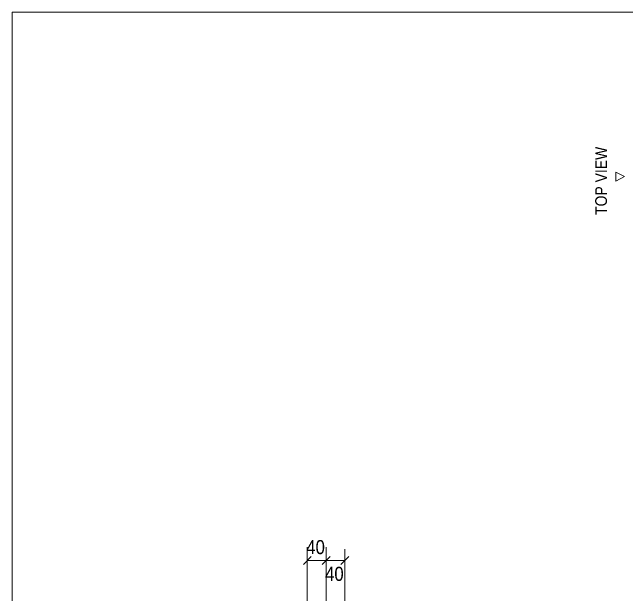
# Model space of a CAD drawing. Header units: millimetres. Extents: x 2 to 579, y 1 to 825.
# Drawn here: x 5 to 135.9, y 700.9 to 825 of the extents above; entities that cross this region are included whole.
import ezdxf

# ---------------------------------------------------------------- set-up
doc = ezdxf.new("R2010")
doc.units = ezdxf.units.MM
doc.linetypes.add('XKITLINE00', pattern=[0])
for name, color, linetype, lineweight in [('Dimensions', 7, 'Continuous', 0), ('DrawingSheet', 5, 'Continuous', 0), ('OtherObjectType', 7, 'Continuous', 0)]:
    doc.layers.add(name, color=color, linetype=linetype, lineweight=lineweight)
doc.styles.add('ARIAL', font='ARIAL.TTF')

# ---------------------------------------------------------------- blocks, each defined once
blk = doc.blocks.new('*A127')
at = {"layer": 'DrawingSheet', "color": 5, "linetype": 'XKITLINE00', "lineweight": 0}
for p, q in [((579, 825), (5, 825)), ((5, 825), (5, 5))]:
    blk.add_line(p, q, dxfattribs=at)
blk = doc.blocks.new('*A228')
at = {"layer": 'Dimensions', "color": 7, "linetype": 'XKITLINE00', "lineweight": 0}
for p, q in [((67.86, 691.25), (67.86, 711.09)), ((71.86, 676.02), (71.86, 711.09)), ((68.71, 709.09), (67.01, 707.39)), ((67.86, 708.24), (71.86, 708.24)), ((72.71, 709.09), (71.01, 707.39))]:
    blk.add_line(p, q, dxfattribs=at)
at = {"layer": 'Dimensions', "color": 3}
for p in [(67.86, 708.24), (71.86, 708.24)]:
    blk.add_point(p, dxfattribs=at)
at = {"layer": 'Dimensions', "color": 3, "style": 'ARIAL', "width": 0.85}
blk.add_text('40', height=3, dxfattribs=at).set_placement((67.64, 709.59))
blk = doc.blocks.new('*A229')
at = {"layer": 'Dimensions', "color": 7, "linetype": 'XKITLINE00', "lineweight": 0}
for p, q in [((71.86, 676.02), (71.86, 710.64)), ((75.86, 691.25), (75.86, 710.64)), ((72.71, 709.09), (71.01, 707.39)), ((71.86, 708.24), (75.86, 708.24)), ((76.71, 709.09), (75.01, 707.39))]:
    blk.add_line(p, q, dxfattribs=at)
at = {"layer": 'Dimensions', "color": 3}
for p in [(71.86, 708.24), (75.86, 708.24)]:
    blk.add_point(p, dxfattribs=at)
at = {"layer": 'Dimensions', "color": 3, "style": 'ARIAL', "width": 0.85}
blk.add_text('40', height=3, dxfattribs=at).set_placement((71.64, 703.89))
blk = doc.blocks.new('*A327')
at = {"layer": 'OtherObjectType', "color": 7, "linetype": 'XKITLINE00', "lineweight": 0}
for p, q in [((133.57, 789.05), (133.57, 790.93)), ((133.57, 790.93), (135.45, 789.99)), ((135.45, 789.99), (133.57, 789.05)), ((135.45, 789.99), (135.45, 789.99)), ((236.96, 764.11), (237.9, 765.98)), ((237.9, 765.98), (238.84, 764.11)), ((237.9, 765.98), (237.9, 765.98)), ((238.84, 764.11), (236.96, 764.11)), ((229.93, 751.98), (236.62, 751.98))]:
    blk.add_line(p, q, dxfattribs=at)
at = {"layer": 'OtherObjectType', "color": 7, "style": 'ARIAL', "width": 0.85}
blk.add_text('TOP VIEW', height=2.5, rotation=90, dxfattribs=at).set_placement((131.7, 781.84))
for s, p in [('FRONT VIEW', (227.44, 759.73)), ('F', (229.93, 752.73)), ('F', (234.58, 752.73)), ('-', (232.72, 752.73))]:
    blk.add_text(s, height=2.5, dxfattribs=at).set_placement(p)

msp = doc.modelspace()

# ---------------------------------------------------------------- block references
at = {"lineweight": 0}
for name in ['*A127', '*A228', '*A229']:
    msp.add_blockref(name, (0, 0), dxfattribs=at)
at = {"layer": 'OtherObjectType', "lineweight": 0}
msp.add_blockref('*A327', (0, 0), dxfattribs=at)

doc.saveas('drawing.dxf')
